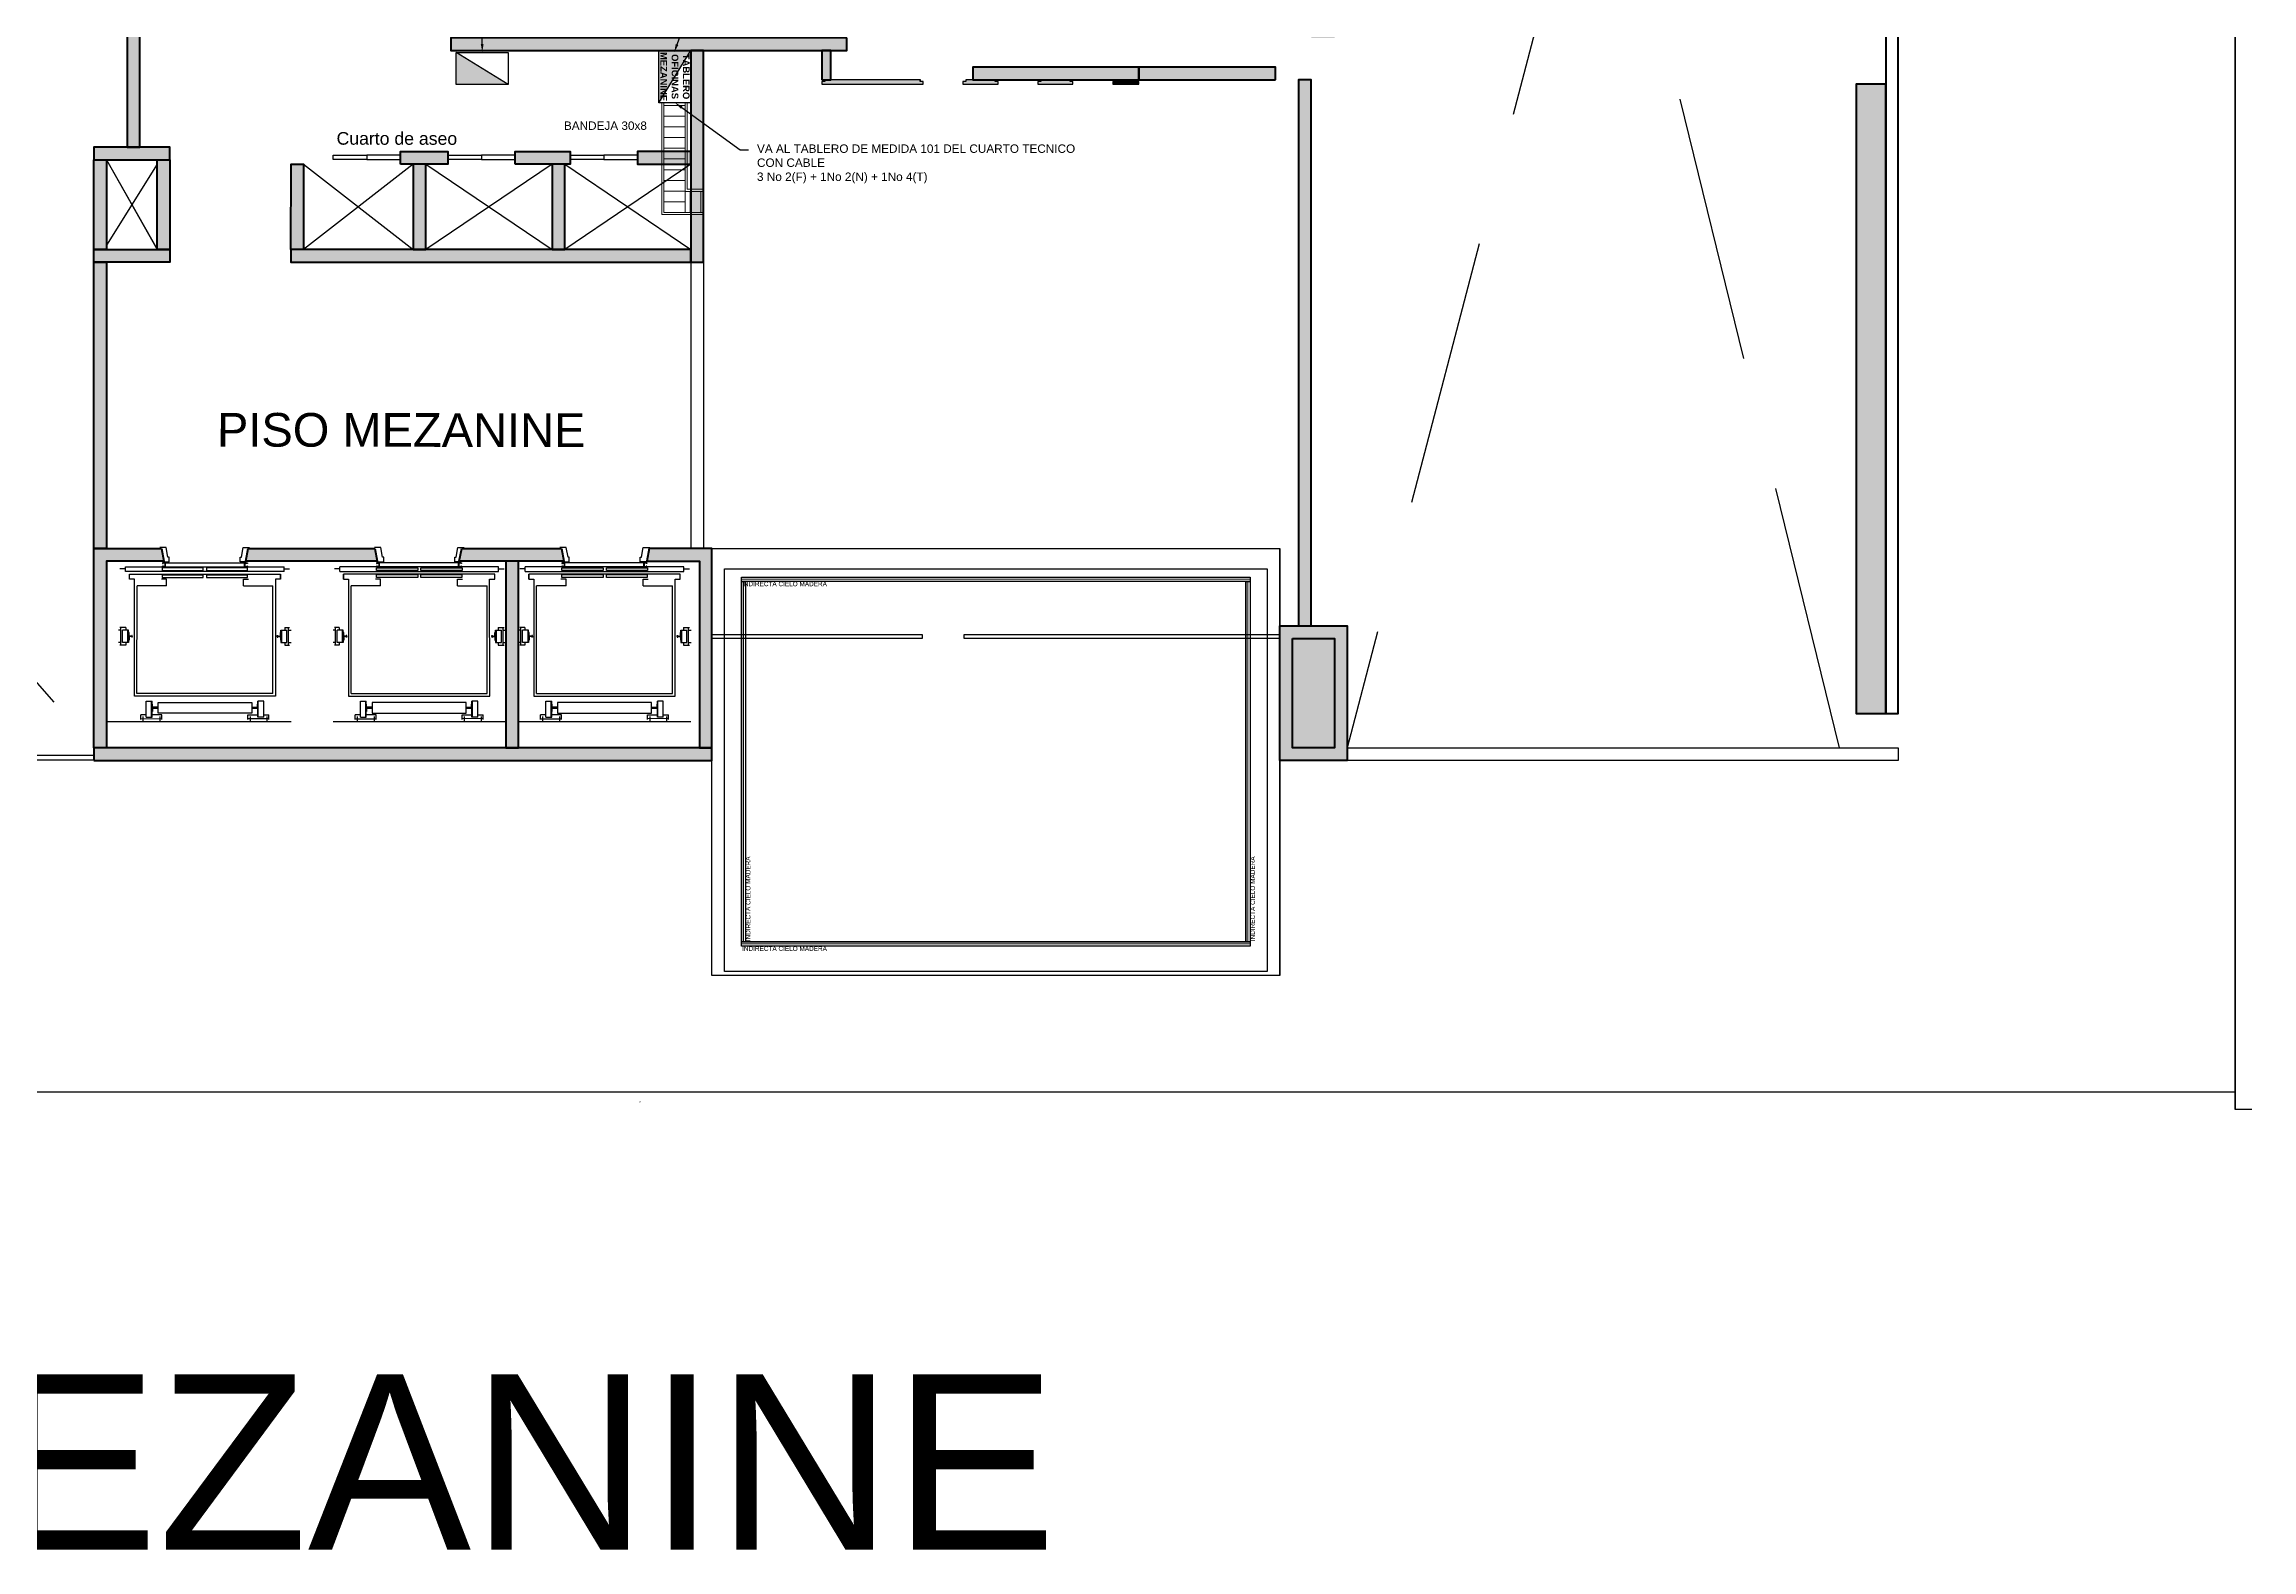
# Model space of a CAD drawing. Header units: millimetres. Extents: x -967 to 876, y -355 to 681.
# Drawn here: x 49.87 to 76.1, y -239.66 to -221.78 of the extents above; entities that cross this region are included whole.
import ezdxf
from ezdxf import colors
from ezdxf.entities.mleader import LeaderData, LeaderLine
from ezdxf.math import Vec2, Vec3

# ---------------------------------------------------------------- set-up
doc = ezdxf.new("R2010")
doc.units = ezdxf.units.MM
for name, pattern in [('CENTER2', [28.575, 19.05, -3.175, 3.175, -3.175]), ('DASHDOT2', [0.5, 0.25, -0.125, 0, -0.125]), ('DASHED2', [9.525, 6.35, -3.175]), ('HIDDEN', [9.525, 6.35, -3.175]), ('HIDDEN2', [4.7625, 3.175, -1.5875])]:
    doc.linetypes.add(name, pattern=pattern)
for name, color, linetype, lineweight in [('-CN-GYD-BANDEJA TIPO ESCALERA', 140, 'Continuous', 18), ('Muro', 9, 'Continuous', 40), ('Piso', 251, 'Continuous', 30), ('TEXTOS', 8, 'Continuous', 20), ('Textos 1', 7, 'Continuous', 25), ('Vidrio', 8, 'Continuous', 30)]:
    doc.layers.add(name, color=color, linetype=linetype, lineweight=lineweight)
for name, color, linetype in [('0-amob', 8, 'Continuous'), ('1amobla', 253, 'Continuous'), ('A-columnas', 6, 'Continuous'), ('A-HATCH CONCRETO', 8, 'Continuous'), ('AMOBLAMIENTO', 8, 'Continuous'), ('AREA PARQUEO', 8, 'Continuous'), ('ASCENSOR', 8, 'Continuous'), ('E-BORDE LOSA', 8, 'Continuous'), ('F-2', 8, 'Continuous'), ('GG_ILUMINACIÓN 03', 82, 'Continuous'), ('JCA_HATCH 254', 252, 'Continuous'), ('JCA_PROYECCIONES', 1, 'HIDDEN2'), ('LINEA-1', 8, 'Continuous'), ('MARCO', 4, 'Continuous'), ('MUEBLE', 8, 'Continuous'), ('PROYECCION', 8, 'DASHED2'), ('RE60', 7, 'Continuous'), ('TB', 7, 'Continuous')]:
    doc.layers.add(name, color=color, linetype=linetype)
doc.styles.get("Standard").update_dxf_attribs({"font": 'arial.ttf'})

# ---------------------------------------------------------------- blocks, each defined once
blk = doc.blocks.new('*U103')
at = {"lineweight": 0}
blk.add_line((1749.865, -764.543), (1758.089, -764.543), dxfattribs=at)
blk.add_attdef('TIPO:', (1749.876, -764.658), '', height=0.0742)
blk = doc.blocks.new('*U102')
at = {"lineweight": 0}
blk.add_line((1749.865, -764.543), (1755.691, -764.543), dxfattribs=at)
blk.add_attdef('TIPO:', (1749.876, -764.658), '', height=0.0742)
blk = doc.blocks.new('MARCOE-102')
for p, q in [((0, 0), (0, -2.5)), ((0, 0), (1.75, 0)), ((1.75, 0), (1.75, -0.45)), ((0, -2.5), (1.75, -2.5)), ((0.175, -0.175), (1.575, -0.175)), ((0.175, -0.175), (0.175, -2.325)), ((0.175, -2.325), (1.575, -2.325)), ((1.375, -0.45), (1.375, -0.275)), ((1.375, -0.275), (1.575, -0.275)), ((1.75, -0.45), (1.375, -0.45)), ((1.375, -2.05), (1.375, -2.225)), ((1.75, -2.05), (1.375, -2.05)), ((1.375, -2.225), (1.575, -2.225)), ((1.575, -0.275), (1.575, -0.175)), ((1.575, -2.325), (1.575, -2.225)), ((1.75, -2.5), (1.75, -2.05))]:
    blk.add_line(p, q)
at = {"layer": 'MARCO'}
blk.add_lwpolyline([(0, 0), (0, -2.5), (1.75, -2.5), (1.75, -2.05), (1.375, -2.05), (1.375, -2.225), (1.575, -2.225), (1.575, -2.325), (0.175, -2.325), (0.175, -0.175), (1.575, -0.175), (1.575, -0.275), (1.375, -0.275), (1.375, -0.45), (1.75, -0.45), (1.75, 0), (0, 0)], dxfattribs=at)
blk = doc.blocks.new('ASCENSOR')
at = {"layer": '0-amob'}
for p, q in [((-1.747, -0.512), (-1.859, -0.533)), ((-1.69, -0.498), (-1.747, -0.498)), ((-1.747, -0.498), (-1.747, -0.512)), ((-1.69, -0.564), (-1.69, -0.498)), ((-1.859, -0.533), (-1.859, -0.609)), ((-1.68, -0.564), (-1.69, -0.564))]:
    blk.add_line(p, q, dxfattribs=at)
blk.add_lwpolyline([(-1.68, -0.564), (-1.68, 0.413), (-1.69, 0.413), (-1.69, 0.347), (-1.747, 0.347), (-1.747, 0.361), (-1.859, 0.382), (-1.859, 0.458)], dxfattribs=at)
at = {"layer": 'ASCENSOR'}
for p, q in [((-1.63, -1.015), (-1.63, 0.869)), ((-1.575, 0.869), (-1.63, 0.869)), ((-1.605, 0.869), (-1.605, 0.932)), ((-1.575, 0.869), (-1.575, -1.015)), ((-1.485, 0.826), (-1.545, 0.826)), ((-1.545, 0.826), (-1.485, 0.826)), ((-1.545, -0.971), (-1.545, 0.826)), ((-1.485, 0.826), (-1.485, 0.766)), ((-0.91, 0.876), (-0.91, 0.932)), ((-0.7, 0.921), (-0.91, 0.921)), ((-0.91, 0.876), (-0.88, 0.876)), ((-0.88, 0.922), (-0.88, 0.95)), ((-0.73, 0.902), (-0.88, 0.902)), ((-0.88, 0.83), (-0.88, 0.902)), ((-0.73, 0.836), (-0.88, 0.836)), ((-0.88, 0.836), (-0.73, 0.836)), ((-0.85, 0.83), (-0.88, 0.83)), ((-0.85, 0.83), (-0.88, 0.83)), ((-0.85, 0.83), (-0.805, 0.83)), ((-0.85, 0.83), (-0.805, 0.83)), ((-0.85, 0.83), (-0.805, 0.83)), ((-0.85, 0.83), (-0.805, 0.83)), ((-0.85, 0.823), (-0.85, 0.83)), ((-0.85, 0.823), (-0.85, 0.83)), ((-0.809, 0.823), (-0.85, 0.823)), ((-0.809, 0.823), (-0.85, 0.823)), ((-0.816, 0.785), (-0.816, 0.792)), ((-0.816, 0.792), (-0.802, 0.792)), ((-0.809, 0.785), (-0.809, 0.823)), ((-0.76, 0.83), (-0.805, 0.83)), ((-0.76, 0.83), (-0.805, 0.83)), ((-0.76, 0.83), (-0.805, 0.83)), ((-0.76, 0.83), (-0.805, 0.83)), ((-0.802, 0.823), (-0.76, 0.823)), ((-0.802, 0.823), (-0.76, 0.823)), ((-0.802, 0.785), (-0.802, 0.823)), ((-0.795, 0.792), (-0.802, 0.792)), ((-0.795, 0.785), (-0.795, 0.792)), ((-0.76, 0.823), (-0.76, 0.83)), ((-0.76, 0.823), (-0.76, 0.83)), ((-0.76, 0.83), (-0.73, 0.83)), ((-0.76, 0.83), (-0.73, 0.83)), ((-0.73, 0.922), (-0.73, 0.95)), ((-0.73, 0.836), (-0.73, 0.902)), ((-0.73, 0.876), (-0.7, 0.876)), ((-0.73, 0.83), (-0.73, 0.836)), ((-0.7, 0.876), (-0.7, 0.932)), ((-1.485, 0.766), (-0.096, 0.766)), ((-1.405, 0.385), (-1.405, 0.735)), ((-0.126, 0.735), (-1.405, 0.735)), ((-0.809, 0.785), (-0.816, 0.785)), ((-0.802, 0.785), (-0.809, 0.785)), ((-0.802, 0.785), (-0.795, 0.785)), ((-0.126, 0.735), (-0.126, -0.88)), ((-0.096, 0.766), (-0.096, -0.911)), ((-0.036, 0.625), (-0.036, 0.555)), ((0.155, 0.625), (-0.036, 0.625)), ((0.155, 0.561), (-0.036, 0.561)), ((0.155, 0.555), (-0.036, 0.555)), ((-0.001, 0.552), (-0.001, 0.555)), ((-0.001, 0.555), (0.041, 0.555)), ((0.038, 0.552), (-0.001, 0.552)), ((0.038, 0.491), (0.038, 0.552)), ((0.041, 0.555), (0.041, 0.491)), ((0.089, 0.555), (0.041, 0.555)), ((0.047, 0.555), (0.047, 0.491)), ((0.05, 0.491), (0.05, 0.552)), ((0.05, 0.552), (0.089, 0.552)), ((0.089, 0.552), (0.089, 0.555)), ((0.089, 0.552), (0.089, 0.555)), ((0.184, 0.688), (0.128, 0.688)), ((0.128, 0.625), (0.128, 0.688)), ((0.128, 0.438), (0.128, 0.555)), ((0.147, 0.664), (0.21, 0.664)), ((0.155, 0.625), (0.155, 0.555)), ((0.173, 0.689), (0.173, 0.438)), ((-1.68, 0.434), (-1.671, 0.434)), ((-1.68, 0.434), (-1.671, 0.434)), ((-1.68, 0.399), (-1.68, 0.434)), ((-1.68, 0.399), (-1.68, 0.434)), ((-1.63, 0.399), (-1.68, 0.399)), ((-1.63, 0.399), (-1.68, 0.399)), ((-1.676, 0.43), (-1.674, 0.43)), ((-1.674, 0.43), (-1.676, 0.43)), ((-1.676, 0.402), (-1.676, 0.43)), ((-1.676, 0.43), (-1.676, 0.402)), ((-1.633, 0.402), (-1.676, 0.402)), ((-1.676, 0.402), (-1.633, 0.402)), ((-1.674, 0.426), (-1.674, 0.43)), ((-1.674, 0.426), (-1.674, 0.43)), ((-1.671, 0.426), (-1.674, 0.426)), ((-1.671, 0.426), (-1.674, 0.426)), ((-1.671, 0.434), (-1.671, 0.426)), ((-1.671, 0.434), (-1.671, 0.426)), ((-1.639, 0.434), (-1.639, 0.426)), ((-1.63, 0.434), (-1.639, 0.434)), ((-1.639, 0.434), (-1.63, 0.434)), ((-1.639, 0.426), (-1.639, 0.434)), ((-1.639, 0.426), (-1.635, 0.426)), ((-1.635, 0.426), (-1.639, 0.426)), ((-1.635, 0.43), (-1.633, 0.43)), ((-1.635, 0.426), (-1.635, 0.43)), ((-1.635, 0.43), (-1.635, 0.426)), ((-1.633, 0.43), (-1.635, 0.43)), ((-1.633, 0.402), (-1.633, 0.43)), ((-1.633, 0.402), (-1.633, 0.43)), ((-1.63, 0.399), (-1.63, 0.434)), ((-1.63, 0.434), (-1.63, 0.399)), ((-1.587, 0.433), (-1.618, 0.433)), ((-1.618, 0.433), (-1.618, -0.056)), ((-1.587, -0.056), (-1.587, 0.433)), ((-1.503, 0.434), (-1.534, 0.434)), ((-1.534, -0.056), (-1.534, 0.434)), ((-1.503, -0.056), (-1.503, 0.434)), ((-1.485, 0.385), (-1.485, 0.445)), ((-1.405, 0.385), (-1.485, 0.385)), ((-0.021, 0.485), (0.109, 0.485)), ((-0.021, -0.63), (-0.021, 0.485)), ((0.109, 0.485), (0.109, -0.63)), ((0.184, 0.438), (0.128, 0.438)), ((0.149, 0.463), (0.209, 0.463)), ((-1.618, -0.056), (-1.587, -0.056)), ((-1.587, -0.095), (-1.618, -0.095)), ((-1.618, -0.095), (-1.618, -0.583)), ((-1.587, -0.583), (-1.587, -0.095)), ((-1.534, -0.056), (-1.503, -0.056)), ((-1.503, -0.095), (-1.534, -0.095)), ((-1.534, -0.58), (-1.534, -0.095)), ((-1.503, -0.58), (-1.503, -0.095)), ((-1.618, -0.583), (-1.587, -0.583)), ((-1.534, -0.58), (-1.503, -0.58)), ((-1.405, -0.53), (-1.485, -0.53)), ((-1.485, -0.53), (-1.485, -0.59)), ((-1.405, -0.53), (-1.405, -0.88)), ((0.155, -0.7), (-0.036, -0.7)), ((-0.036, -0.77), (-0.036, -0.7)), ((0.155, -0.706), (-0.036, -0.706)), ((0.155, -0.77), (-0.036, -0.77)), ((0.109, -0.63), (-0.021, -0.63)), ((-0.001, -0.697), (-0.001, -0.7)), ((0.038, -0.697), (-0.001, -0.697)), ((-0.001, -0.7), (0.041, -0.7)), ((0.038, -0.636), (0.038, -0.697)), ((0.041, -0.7), (0.041, -0.636)), ((0.047, -0.7), (0.047, -0.636)), ((0.089, -0.7), (0.047, -0.7)), ((0.05, -0.636), (0.05, -0.697)), ((0.05, -0.697), (0.089, -0.697)), ((0.089, -0.697), (0.089, -0.7)), ((0.184, -0.583), (0.128, -0.583)), ((0.128, -0.583), (0.128, -0.7)), ((0.128, -0.77), (0.128, -0.833)), ((0.149, -0.609), (0.209, -0.609)), ((0.155, -0.77), (0.155, -0.7)), ((0.173, -0.834), (0.173, -0.583)), ((-1.575, -1.015), (-1.63, -1.015)), ((-1.605, -1.015), (-1.605, -1.083)), ((-1.485, -0.971), (-1.545, -0.971)), ((-0.096, -0.911), (-1.485, -0.911)), ((-1.485, -0.911), (-1.485, -0.971)), ((-0.126, -0.88), (-1.405, -0.88)), ((-0.91, -1.011), (-0.88, -1.011)), ((-0.91, -1.011), (-0.91, -1.083)), ((-0.85, -0.981), (-0.88, -0.981)), ((-0.85, -0.981), (-0.88, -0.981)), ((-0.88, -0.981), (-0.88, -1.052)), ((-0.73, -0.987), (-0.88, -0.987)), ((-0.88, -0.987), (-0.73, -0.987)), ((-0.808, -0.974), (-0.85, -0.974)), ((-0.808, -0.974), (-0.85, -0.974)), ((-0.85, -0.974), (-0.85, -0.981)), ((-0.85, -0.974), (-0.85, -0.981)), ((-0.85, -0.981), (-0.805, -0.981)), ((-0.85, -0.981), (-0.805, -0.981)), ((-0.85, -0.981), (-0.805, -0.981)), ((-0.85, -0.981), (-0.805, -0.981)), ((-0.808, -0.936), (-0.815, -0.936)), ((-0.815, -0.936), (-0.815, -0.943)), ((-0.815, -0.943), (-0.801, -0.943)), ((-0.808, -0.936), (-0.808, -0.974)), ((-0.801, -0.936), (-0.808, -0.936)), ((-0.76, -0.981), (-0.805, -0.981)), ((-0.76, -0.981), (-0.805, -0.981)), ((-0.76, -0.981), (-0.805, -0.981)), ((-0.76, -0.981), (-0.805, -0.981)), ((-0.801, -0.936), (-0.801, -0.974)), ((-0.801, -0.936), (-0.794, -0.936)), ((-0.794, -0.943), (-0.801, -0.943)), ((-0.801, -0.974), (-0.76, -0.974)), ((-0.801, -0.974), (-0.76, -0.974)), ((-0.794, -0.936), (-0.794, -0.943)), ((-0.76, -0.974), (-0.76, -0.981)), ((-0.76, -0.974), (-0.76, -0.981)), ((-0.76, -0.981), (-0.73, -0.981)), ((-0.76, -0.981), (-0.73, -0.981)), ((-0.73, -0.981), (-0.73, -0.987)), ((-0.73, -0.987), (-0.73, -1.052)), ((-0.73, -1.011), (-0.7, -1.011)), ((-0.7, -1.011), (-0.7, -1.083)), ((0.184, -0.833), (0.128, -0.833)), ((0.147, -0.809), (0.21, -0.809)), ((-0.7, -1.072), (-0.91, -1.072)), ((-0.73, -1.052), (-0.88, -1.052)), ((-0.88, -1.073), (-0.88, -1.1)), ((-0.73, -1.073), (-0.73, -1.1))]:
    blk.add_line(p, q, dxfattribs=at)
for centre, radius, start, end in [((0.044, 0.491), 0.006, 180, 270), ((0.044, 0.491), 0.003, 180, 270), ((0.044, 0.491), 0.006, 270, 0), ((0.044, 0.491), 0.003, 270, 0), ((0.044, -0.636), 0.006, 90, 180), ((0.044, -0.636), 0.003, 90, 180), ((0.044, -0.636), 0.006, 0, 90), ((0.044, -0.636), 0.003, 0, 90)]:
    blk.add_arc(centre, radius, start, end, dxfattribs=at)
for points in [[(-0.795, 0.792), (-0.795, 0.785), (-0.816, 0.785), (-0.816, 0.792)], [(-0.816, 0.785), (-0.816, 0.792), (-0.795, 0.785), (-0.816, 0.785)], [(-0.795, 0.785), (-0.816, 0.785), (-0.795, 0.792), (-0.816, 0.792)], [(-0.794, -0.943), (-0.794, -0.936), (-0.815, -0.936), (-0.815, -0.943)], [(-0.815, -0.936), (-0.815, -0.943), (-0.794, -0.936), (-0.815, -0.936)], [(-0.794, -0.936), (-0.815, -0.936), (-0.794, -0.943), (-0.815, -0.943)]]:
    blk.add_solid(points, dxfattribs=at)
at = {"layer": 'ASCENSOR', "xscale": 0.01999999999998181, "yscale": 0.01999999999998181, "zscale": 0.01999999999998181, "rotation": 270}
blk.add_blockref('MARCOE-102', (-1.63, -0.541), dxfattribs=at)
blk = doc.blocks.new('A$Cc39617f2')
at = {"layer": 'A-HATCH CONCRETO', "linetype": 'Continuous', "ltscale": 0.3, "transparency": 33554687}
h = blk.add_hatch(color=256, dxfattribs=at)
h.dxf.hatch_style = 1
h.paths.add_polyline_path([(220.615, 10.589), (220.264, 10.589), (220.264, 3.113), (220.615, 3.114)])
h.paths.add_polyline_path([(220.615, 11.189), (220.264, 11.188), (220.264, 20.268), (220.615, 20.269)])
h.paths.add_polyline_path([(220.614, 27.119), (220.262, 27.119), (220.261, 20.864), (220.615, 20.864)])
h.paths.add_polyline_path([(214.067, 20.814), (213.79, 20.814), (213.79, 27.119), (214.067, 27.119)])
h.paths.add_polyline_path([(214.067, 20.314), (213.79, 20.314), (213.79, 11.139), (214.067, 11.139)])
h = blk.add_hatch(color=256, dxfattribs=at)
h.dxf.hatch_style = 1
h.paths.add_polyline_path([(199.871, 9.839), (199.871, 13.989), (199.721, 13.989), (199.721, 9.839)])
h = blk.add_hatch(color=256, dxfattribs=at)
h.dxf.hatch_style = 1
h.paths.add_polyline_path([(208.271, 11.139), (203.569, 11.139), (203.569, 10.989), (208.271, 10.989)])
h = blk.add_hatch(color=256, dxfattribs=at)
h.dxf.hatch_style = 1
h.paths.add_polyline_path([(206.57, 8.476), (206.57, 10.989), (206.42, 10.989), (206.42, 8.476)])
h = blk.add_hatch(color=256, dxfattribs=at)
h.dxf.hatch_style = 1
h.paths.add_polyline_path([(207.975, 10.639), (208.084, 10.639), (208.084, 10.989), (207.975, 10.989)])
h = blk.add_hatch(color=256, dxfattribs=at)
h.dxf.hatch_style = 1
h.paths.add_polyline_path([(211.741, 10.639), (211.741, 10.789), (209.771, 10.789), (209.771, 10.639)])
h = blk.add_hatch(color=256, dxfattribs=at)
h.dxf.hatch_style = 1
h.paths.add_polyline_path([(213.365, 10.639), (213.365, 10.789), (211.741, 10.789), (211.741, 10.639)])
h = blk.add_hatch(color=256, dxfattribs=at)
h.dxf.hatch_style = 1
h.paths.add_polyline_path([(213.79, 4.154), (213.79, 10.639), (213.64, 10.639), (213.64, 4.154)])
h = blk.add_hatch(color=256, dxfattribs=at)
h.dxf.hatch_style = 1
h.paths.add_polyline_path([(200.229, 9.689), (200.229, 9.839), (199.327, 9.839), (199.327, 9.689)])
h = blk.add_hatch(color=256, dxfattribs=at)
h.dxf.hatch_style = 1
h.paths.add_polyline_path([(202.969, 9.639), (202.969, 9.789), (203.532, 9.789), (203.532, 9.639)])
h = blk.add_hatch(color=256, dxfattribs=at)
h.dxf.hatch_style = 1
h.paths.add_polyline_path([(204.332, 9.638), (204.332, 9.788), (204.986, 9.789), (204.986, 9.639)])
h = blk.add_hatch(color=256, dxfattribs=at)
h.dxf.hatch_style = 1
h.paths.add_polyline_path([(206.42, 9.638), (206.42, 9.788), (205.786, 9.789), (205.786, 9.639)])
h = blk.add_hatch(color=256, dxfattribs=at)
h.dxf.hatch_style = 1
h.paths.add_polyline_path([(199.328, 8.625), (199.328, 9.689), (199.478, 9.689), (199.478, 8.625)])
h = blk.add_hatch(color=256, dxfattribs=at)
h.dxf.hatch_style = 1
h.paths.add_polyline_path([(200.229, 8.626), (200.079, 8.626), (200.079, 9.689), (200.229, 9.689)])
h = blk.add_hatch(color=256, dxfattribs=at)
h.dxf.hatch_style = 1
h.paths.add_polyline_path([(201.819, 8.626), (201.668, 8.626), (201.669, 9.639), (201.819, 9.639)])
h = blk.add_hatch(color=256, dxfattribs=at)
h.dxf.hatch_style = 1
h.paths.add_polyline_path([(203.272, 9.639), (203.122, 9.639), (203.122, 8.626), (203.272, 8.626)])
h = blk.add_hatch(color=256, dxfattribs=at)
h.dxf.hatch_style = 1
h.paths.add_polyline_path([(204.921, 9.639), (204.771, 9.639), (204.771, 8.626), (204.921, 8.626)])
h = blk.add_hatch(color=256, dxfattribs=at)
h.dxf.hatch_style = 1
h.paths.add_polyline_path([(199.328, 8.626), (200.229, 8.626), (200.229, 8.476), (199.328, 8.476)])
h = blk.add_hatch(color=256, dxfattribs=at)
h.dxf.hatch_style = 1
h.paths.add_polyline_path([(199.328, 5.074), (199.328, 8.476), (199.478, 8.476), (199.478, 5.074)])
h = blk.add_hatch(color=256, dxfattribs=at)
h.dxf.hatch_style = 1
h.paths.add_polyline_path([(206.42, 8.626), (201.668, 8.626), (201.668, 8.476), (206.42, 8.476)])
h = blk.add_hatch(color=256, dxfattribs=at)
h.dxf.hatch_style = 1
h.paths.add_polyline_path([(200.129, 5.074), (200.156, 4.924), (199.477, 4.924), (199.477, 2.704), (199.327, 2.704), (199.327, 5.074)])
h = blk.add_hatch(color=256, dxfattribs=at)
h.dxf.hatch_style = 1
h.paths.add_polyline_path([(202.666, 5.074), (202.694, 4.924), (201.131, 4.924), (201.16, 5.074)])
h = blk.add_hatch(color=256, dxfattribs=at)
h.dxf.hatch_style = 1
h.paths.add_polyline_path([(204.883, 5.074), (204.912, 4.924), (203.668, 4.924), (203.697, 5.074)])
h = blk.add_hatch(color=256, dxfattribs=at)
h.dxf.hatch_style = 1
h.paths.add_polyline_path([(205.923, 5.074), (205.896, 4.924), (206.52, 4.924), (206.52, 2.704), (206.67, 2.704), (206.67, 5.074)])
h = blk.add_hatch(color=256, dxfattribs=at)
h.dxf.hatch_style = 1
h.paths.add_polyline_path([(204.221, 2.704), (204.371, 2.704), (204.371, 2.729), (204.371, 4.924), (204.221, 4.924), (204.221, 2.729), (204.221, 2.729)])
at = {"layer": 'A-HATCH CONCRETO', "linetype": 'Continuous', "ltscale": 0.3, "true_color": 0x636466, "transparency": 33554687}
h = blk.add_hatch(color=251, dxfattribs=at)
h.dxf.hatch_style = 1
h.paths.add_polyline_path([(213.415, 4.154), (214.215, 4.154), (214.215, 2.554), (213.415, 2.554)])
at = {"layer": 'A-HATCH CONCRETO', "linetype": 'Continuous', "ltscale": 0.3, "transparency": 33554687}
h = blk.add_hatch(color=256, dxfattribs=at)
h.dxf.hatch_style = 1
h.paths.add_polyline_path([(199.327, 2.554), (206.67, 2.554), (206.67, 2.704), (199.327, 2.704)])
at = {"layer": 'JCA_HATCH 254'}
h = blk.add_hatch(color=32, dxfattribs=at)
h.dxf.hatch_style = 1
h.paths.add_polyline_path([(208.009, 10.639), (208.009, 10.619), (207.975, 10.619), (207.975, 10.589), (209.18, 10.589), (209.18, 10.619), (209.146, 10.619), (209.146, 10.639)])
h = blk.add_hatch(color=32, dxfattribs=at)
h.dxf.hatch_style = 1
h.paths.add_polyline_path([(209.687, 10.639), (209.687, 10.619), (209.652, 10.619), (209.652, 10.589), (210.07, 10.589), (210.07, 10.619), (210.036, 10.619), (210.036, 10.639)])
h = blk.add_hatch(color=32, dxfattribs=at)
h.dxf.hatch_style = 1
h.paths.add_polyline_path([(210.576, 10.639), (210.576, 10.619), (210.542, 10.619), (210.542, 10.589), (210.959, 10.589), (210.959, 10.619), (210.925, 10.619), (210.925, 10.639)])
h = blk.add_hatch(color=32, dxfattribs=at)
h.dxf.hatch_style = 1
h.paths.add_polyline_path([(211.466, 10.639), (211.466, 10.619), (211.432, 10.619), (211.432, 10.589), (211.741, 10.589), (211.741, 10.619), (211.707, 10.619), (211.707, 10.639)])
for points in [[(207.02, 4.732), (213.065, 4.732), (213.065, 4.682), (207.02, 4.682)], [(207.02, 0.4), (207.02, 4.682), (207.07, 4.682), (207.07, 0.4)], [(213.015, 0.4), (213.015, 4.682), (213.065, 4.682), (213.065, 0.4)], [(207.02, 0.4), (213.065, 0.4), (213.065, 0.35), (207.02, 0.35)]]:
    blk.add_lwpolyline(points, close=True)
at = {"layer": '1amobla', "color": 7, "linetype": 'Continuous', "ltscale": 0.3, "true_color": 0xffffff}
blk.add_lwpolyline([(171.723, 60.865), (224.765, 60.865), (224.765, -1.386), (171.723, -1.386)], close=True, dxfattribs=at)
blk.add_lwpolyline([(171.723, 60.865), (224.765, 60.865), (224.765, -1.386), (171.723, -1.386)], close=True, dxfattribs=at)
at = {"layer": 'A-columnas'}
blk.add_lwpolyline([(224.765, -1.386), (224.765, -1.586), (224.965, -1.586)], dxfattribs=at)
at = {"layer": 'AMOBLAMIENTO', "color": 1, "linetype": 'Continuous', "ltscale": 0.3}
blk.add_line((201.669, 9.157, 2415.091), (201.669, 9.157, 2415.091), dxfattribs=at)
at = {"layer": 'ASCENSOR'}
for p, q in [((206.42, 8.476), (206.42, 5.074)), ((206.57, 8.476), (206.57, 5.074))]:
    blk.add_line(p, q, dxfattribs=at)
at = {"layer": 'E-BORDE LOSA'}
for p, q in [((201.669, 3.014), (199.478, 3.014)), ((201.669, 3.014), (199.619, 3.014)), ((204.221, 3.014), (202.169, 3.014)), ((206.42, 3.014), (204.371, 3.014))]:
    blk.add_line(p, q, dxfattribs=at)
at = {"layer": 'F-2', "color": 18, "true_color": 0x000000, "elevation": -2415.091}
for points in [[(208.009, 10.639), (208.009, 10.619), (207.975, 10.619), (207.975, 10.589), (209.18, 10.589), (209.18, 10.619), (209.146, 10.619), (209.146, 10.639), (208.009, 10.639)], [(209.687, 10.639), (209.687, 10.619), (209.652, 10.619), (209.652, 10.589), (210.07, 10.589), (210.07, 10.619), (210.036, 10.619), (210.036, 10.639), (209.687, 10.639)], [(210.576, 10.639), (210.576, 10.619), (210.542, 10.619), (210.542, 10.589), (210.959, 10.589), (210.959, 10.619), (210.925, 10.619), (210.925, 10.639), (210.576, 10.639)], [(211.466, 10.639), (211.466, 10.619), (211.432, 10.619), (211.432, 10.589), (211.741, 10.589), (211.741, 10.619), (211.707, 10.619), (211.707, 10.639), (211.466, 10.639)]]:
    blk.add_lwpolyline(points, dxfattribs=at)
at = {"layer": 'JCA_PROYECCIONES'}
for p, q in [((177.919, 27.119), (199.327, 2.704)), ((220.065, 2.704), (214.067, 27.135)), ((220.614, 27.119), (214.215, 2.704))]:
    blk.add_line(p, q, dxfattribs=at)
at = {"layer": 'LINEA-1'}
for points in [[(206.67, 5.074), (213.415, 5.074), (213.415, 0), (206.67, 0)], [(206.82, 4.832), (213.265, 4.832), (213.265, 0.05), (206.82, 0.05)]]:
    blk.add_lwpolyline(points, close=True, dxfattribs=at)
at = {"layer": 'MUEBLE', "linetype": 'HIDDEN', "elevation": -2415.091}
for points in [[(202.569, 9.745), (202.569, 9.695), (202.169, 9.695), (202.169, 9.745)], [(202.569, 9.745), (202.569, 9.695), (202.969, 9.695), (202.969, 9.745)], [(203.932, 9.745), (203.932, 9.695), (203.532, 9.695), (203.532, 9.745)], [(203.932, 9.745), (203.932, 9.695), (204.332, 9.695), (204.332, 9.745)], [(205.386, 9.745), (205.386, 9.695), (204.986, 9.695), (204.986, 9.745)], [(205.386, 9.745), (205.386, 9.695), (205.786, 9.695), (205.786, 9.745)]]:
    blk.add_lwpolyline(points, close=True, dxfattribs=at)
at = {"layer": 'Muro'}
for points in [[(220.764, 46.364), (220.614, 46.364), (220.614, 3.114), (220.764, 3.114)], [(199.871, 9.839), (199.871, 13.989), (199.721, 13.989), (199.721, 9.839)], [(208.271, 11.139), (203.569, 11.139), (203.569, 10.989), (208.271, 10.989)], [(206.57, 8.476), (206.57, 10.989), (206.42, 10.989), (206.42, 8.476)], [(213.79, 4.154), (213.79, 10.639), (213.64, 10.639), (213.64, 4.154)], [(220.615, 10.589), (220.264, 10.589), (220.264, 3.113), (220.615, 3.114)], [(200.229, 9.689), (200.229, 9.839), (199.327, 9.839), (199.327, 9.689)], [(202.969, 9.639), (202.969, 9.789), (203.532, 9.789), (203.532, 9.639)], [(199.328, 8.626), (200.229, 8.626), (200.229, 8.476), (199.328, 8.476)], [(199.328, 5.074), (199.328, 8.476), (199.478, 8.476), (199.478, 5.074)], [(200.129, 5.074), (200.156, 4.924), (199.477, 4.924), (199.477, 2.704), (199.327, 2.704), (199.327, 5.074)], [(202.666, 5.074), (202.694, 4.924), (201.131, 4.924), (201.16, 5.074)], [(204.883, 5.074), (204.912, 4.924), (203.668, 4.924), (203.697, 5.074)], [(205.923, 5.074), (205.896, 4.924), (206.52, 4.924), (206.52, 2.704), (206.67, 2.704), (206.67, 5.074)], [(204.221, 2.704), (204.371, 2.704), (204.371, 2.729), (204.371, 4.924), (204.221, 4.924), (204.221, 4.924), (204.221, 4.924), (204.221, 4.924), (204.221, 2.729), (204.221, 2.729)], [(213.415, 4.154), (214.215, 4.154), (214.215, 2.554), (213.415, 2.554)], [(213.565, 4.004), (214.065, 4.004), (214.065, 2.704), (213.565, 2.704)], [(199.327, 2.554), (206.67, 2.554), (206.67, 2.704), (199.327, 2.704)]]:
    blk.add_lwpolyline(points, close=True, dxfattribs=at)
for points, elevation in [([(207.975, 10.639), (208.084, 10.639), (208.084, 10.989), (207.975, 10.989)], -2415.091), ([(204.332, 9.638), (204.332, 9.788), (204.986, 9.789), (204.986, 9.639)], -2415.091), ([(206.42, 9.638), (206.42, 9.788), (205.786, 9.789), (205.786, 9.639)], -2415.091), ([(199.328, 8.625), (199.328, 9.689), (199.478, 9.689), (199.478, 8.625)], 2415.091), ([(200.229, 8.626), (200.079, 8.626), (200.079, 9.689), (200.229, 9.689)], 2415.091), ([(201.819, 8.626), (201.668, 8.626), (201.669, 9.639), (201.819, 9.639)], 2415.091), ([(203.272, 9.639), (203.122, 9.639), (203.122, 8.626), (203.272, 8.626)], 2415.091), ([(204.921, 9.639), (204.771, 9.639), (204.771, 8.626), (204.921, 8.626)], 1207.545), ([(206.42, 8.626), (201.668, 8.626), (201.668, 8.476), (206.42, 8.476)], 2415.091)]:
    blk.add_lwpolyline(points, close=True, dxfattribs=dict(at, elevation=elevation))
for points in [[(211.741, 10.639), (211.741, 10.789), (209.771, 10.789), (209.771, 10.639), (211.741, 10.639)], [(213.365, 10.639), (213.365, 10.789), (211.741, 10.789), (211.741, 10.639), (213.365, 10.639)]]:
    blk.add_lwpolyline(points, dxfattribs=at)
at = {"layer": 'PROYECCION'}
for p, q in [((199.478, 9.689, 2415.091), (200.079, 8.626, 2415.091)), ((200.078, 9.639, 4830.182), (199.478, 8.677, 4830.182))]:
    blk.add_line(p, q, dxfattribs=at)
at = {"layer": 'Vidrio'}
for points in [[(206.67, 4.003), (206.67, 4.053), (209.166, 4.053), (209.166, 4.003)], [(213.415, 4.053), (213.415, 4.003), (209.666, 4.003), (209.666, 4.053)], [(220.764, 2.554), (214.215, 2.554), (214.215, 2.704), (220.764, 2.704)], [(199.327, 2.564), (199.327, 2.614), (178.469, 2.614), (178.469, 2.564)]]:
    blk.add_lwpolyline(points, close=True, dxfattribs=at)
at = {"layer": 'ASCENSOR', "rotation": 269.9943251266501}
blk.add_blockref('ASCENSOR', (200.719, 3.225), dxfattribs=at)
at = {"layer": 'ASCENSOR', "xscale": -1, "rotation": 90.00567487334787}
for p in [(203.118, 3.225), (205.321, 3.225)]:
    blk.add_blockref('ASCENSOR', p, dxfattribs=at)
at = {"layer": 'GG_ILUMINACIÓN 03', "linetype": 'DASHDOT2', "ltscale": 0.3, "xscale": 0.7350019809845952, "yscale": 0.7350019809845952, "zscale": 0.7350019809845952}
for p in [(-1079.134, 566.65), (-1079.134, 562.318)]:
    blk.add_blockref('*U103', p, dxfattribs=at).add_auto_attribs({'TIPO:': 'INDIRECTA CIELO MADERA'})
at = {"layer": 'GG_ILUMINACIÓN 03', "linetype": 'DASHDOT2', "ltscale": 0.3, "xscale": 0.7350019809845952, "yscale": 0.7350019809845952, "zscale": 0.7350019809845952, "rotation": 90}
for p in [(-354.898, -1285.754), (-348.904, -1285.754)]:
    blk.add_blockref('*U102', p, dxfattribs=at).add_auto_attribs({'TIPO:': 'INDIRECTA CIELO MADERA'})
at = {"layer": 'TEXTOS'}
blk.add_text('Cuarto de aseo', height=0.15, rotation=359.9331, dxfattribs=at).set_placement((202.21, 9.87))

msp = doc.modelspace()

# ---------------------------------------------------------------- hatches: boundary and pattern name
at = {"layer": '-CN-GYD-BANDEJA TIPO ESCALERA'}
h = msp.add_hatch(dxfattribs=at)
h.set_pattern_fill('ANSI31', color=1, scale=0.04, angle=-45)
h.set_pattern_definition([(360, (282.67484, -177.80408), (2e-17, 0.127), [])])
h.paths.add_polyline_path([(57.236, -223.777), (57.486, -223.778), (57.486, -222.474), (57.236, -222.474)])
h = msp.add_hatch(dxfattribs=at)
h.set_pattern_fill('ANSI31', color=1, scale=0.04, angle=45)
h.set_pattern_definition([(90, (12.84101, 1.66112), (-0.127, 3e-17), [])])
h.paths.add_polyline_path([(57.706, -223.777), (57.706, -223.528), (57.487, -223.528), (57.487, -223.777)])
at = {"layer": 'TB'}
h = msp.add_hatch(color=256, dxfattribs=at)
h.dxf.hatch_style = 1
h.paths.add_polyline_path([(57.174, -222.474), (57.555, -221.856), (57.174, -221.856)])

# ---------------------------------------------------------------- linework, layer by layer
at = {"layer": '-CN-GYD-BANDEJA TIPO ESCALERA', "color": 1, "lineweight": 13}
for p, q in [((57.486, -223.528, 2415.091), (57.486, -222.474, 2415.091)), ((57.706, -223.528, 2415.091), (57.486, -223.528, 2415.091))]:
    msp.add_line(p, q, dxfattribs=at)
at = {"layer": '-CN-GYD-BANDEJA TIPO ESCALERA', "color": 1, "elevation": 2415.091}
for points in [[(57.211, -222.474), (57.211, -222.854), (57.211, -223.802)], [(57.511, -223.503), (57.511, -222.474)], [(57.706, -223.503), (57.511, -223.503)], [(57.211, -223.802), (57.706, -223.802)]]:
    msp.add_lwpolyline(points, dxfattribs=at)
at = {"layer": '-CN-GYD-BANDEJA TIPO ESCALERA', "color": 1, "lineweight": 13, "elevation": 2415.091}
for points in [[(57.236, -222.474), (57.236, -223.777)], [(57.486, -223.528), (57.486, -223.777)], [(57.706, -223.503), (57.706, -223.802)], [(57.236, -223.777), (57.706, -223.777)]]:
    msp.add_lwpolyline(points, dxfattribs=at)
at = {"layer": '-CN-GYD-BANDEJA TIPO ESCALERA', "elevation": 2415.091}
msp.add_lwpolyline([(56.947, -234.345), (56.952, -234.34)], dxfattribs=at)
msp.add_line((64.2, -232.443), (58.156, -232.443))
for points in [[(64.2, -228.161), (58.156, -228.161), (58.156, -228.111), (64.2, -228.111), (64.2, -228.161)], [(58.156, -232.443), (58.156, -228.161)], [(58.206, -228.161), (58.206, -232.443)], [(64.15, -232.443), (64.15, -228.161)], [(64.2, -228.161), (64.2, -232.443)], [(64.2, -232.443), (64.2, -232.493), (58.156, -232.493), (58.156, -232.443)]]:
    msp.add_lwpolyline(points)
at = {"layer": '1amobla', "color": 7, "linetype": 'CENTER2', "ltscale": 0.3, "true_color": 0xffffff}
msp.add_line((57.706, -224.367), (57.706, -227.769), dxfattribs=at)
at = {"layer": '1amobla', "color": 7, "linetype": 'Continuous', "ltscale": 0.3, "true_color": 0xffffff}
msp.add_lwpolyline([(75.9, -234.229), (22.859, -234.229), (22.859, -171.778)], dxfattribs=at)
at = {"layer": 'A-columnas'}
msp.add_lwpolyline([(75.9, -171.978), (75.9, -234.429), (76.1, -234.429)], dxfattribs=at)
at = {"layer": 'AMOBLAMIENTO', "color": 1, "linetype": 'Continuous', "ltscale": 0.3}
msp.add_line((52.804, -223.686, 2415.091), (52.804, -223.686, 2415.091), dxfattribs=at)
at = {"layer": 'AREA PARQUEO', "color": 2}
msp.add_lwpolyline([(71.75, -222.254), (71.4, -222.254), (71.4, -229.729), (71.75, -229.729)], close=True, dxfattribs=at)
at = {"layer": 'F-2', "color": 18, "true_color": 0x000000, "elevation": -2415.091}
for points in [[(59.145, -222.204), (59.145, -222.224), (59.111, -222.224), (59.111, -222.254), (60.316, -222.254), (60.316, -222.224), (60.281, -222.224), (60.281, -222.204), (59.145, -222.204)], [(60.822, -222.204), (60.822, -222.224), (60.788, -222.224), (60.788, -222.254), (61.205, -222.254), (61.205, -222.224), (61.171, -222.224), (61.171, -222.204), (60.822, -222.204)], [(61.712, -222.204), (61.712, -222.224), (61.678, -222.224), (61.678, -222.254), (62.095, -222.254), (62.095, -222.224), (62.061, -222.224), (62.061, -222.204), (61.712, -222.204)], [(62.602, -222.204), (62.602, -222.224), (62.567, -222.224), (62.567, -222.254), (62.877, -222.254), (62.877, -222.224), (62.842, -222.224), (62.842, -222.204), (62.602, -222.204)]]:
    msp.add_lwpolyline(points, dxfattribs=at)
at = {"layer": 'JCA_PROYECCIONES'}
msp.add_line((71.2, -230.139), (65.203, -205.708), dxfattribs=at)
at = {"layer": 'LINEA-1'}
for points in [[(57.806, -227.769), (64.55, -227.769), (64.55, -232.843), (57.806, -232.843)], [(57.956, -228.011), (64.4, -228.011), (64.4, -232.793), (57.956, -232.793)]]:
    msp.add_lwpolyline(points, close=True, dxfattribs=at)
at = {"layer": 'MUEBLE', "color": 1, "linetype": 'HIDDEN', "elevation": -2415.091}
for points in [[(53.704, -223.097), (53.704, -223.148), (53.304, -223.148), (53.304, -223.097)], [(53.704, -223.097), (53.704, -223.148), (54.104, -223.148), (54.104, -223.097)], [(55.068, -223.097), (55.068, -223.148), (54.668, -223.148), (54.668, -223.097)], [(55.068, -223.097), (55.068, -223.148), (55.468, -223.148), (55.468, -223.097)], [(56.522, -223.097), (56.522, -223.148), (56.122, -223.148), (56.122, -223.097)], [(56.522, -223.097), (56.522, -223.148), (56.922, -223.148), (56.922, -223.097)]]:
    msp.add_lwpolyline(points, close=True, dxfattribs=at)
at = {"layer": 'Piso', "color": 18, "linetype": 'Continuous', "ltscale": 0.3, "true_color": 0x000000}
msp.add_line((57.556, -224.367), (57.556, -227.769), dxfattribs=at)
at = {"layer": 'PROYECCION'}
for p, q in [((50.613, -223.153, 2415.091), (51.214, -224.216, 2415.091)), ((51.214, -223.204, 4830.182), (50.613, -224.166, 4830.182)), ((52.954, -223.204), (54.258, -224.217)), ((54.257, -223.205, 2415.091), (52.954, -224.217, 2415.091)), ((55.907, -223.205), (54.407, -224.217)), ((54.407, -223.205), (55.907, -224.217)), ((57.556, -223.205), (56.057, -224.217)), ((56.057, -223.205), (57.556, -224.217))]:
    msp.add_line(p, q, dxfattribs=at)
at = {"layer": 'TB', "elevation": 2415.091}
msp.add_lwpolyline([(57.555, -221.856), (57.555, -222.474), (57.174, -222.474), (57.174, -221.856)], close=True, dxfattribs=at)
msp.add_lwpolyline([(57.174, -222.474), (57.555, -221.856)], dxfattribs=at)

# ---------------------------------------------------------------- block references
at = {"layer": 'GG_ILUMINACIÓN 03', "linetype": 'DASHDOT2', "ltscale": 0.3, "xscale": 0.7350019809845952, "yscale": 0.7350019809845952, "zscale": 0.7350019809845952}
for p in [(-1227.998, 333.808), (-1227.998, 329.476)]:
    msp.add_blockref('*U103', p, dxfattribs=at).add_auto_attribs({'TIPO:': 'INDIRECTA CIELO MADERA'})
at = {"layer": 'GG_ILUMINACIÓN 03', "linetype": 'DASHDOT2', "ltscale": 0.3, "xscale": 0.7350019809845952, "yscale": 0.7350019809845952, "zscale": 0.7350019809845952, "rotation": 90}
for p in [(-503.763, -1518.597), (-497.768, -1518.597)]:
    msp.add_blockref('*U102', p, dxfattribs=at).add_auto_attribs({'TIPO:': 'INDIRECTA CIELO MADERA'})

# ---------------------------------------------------------------- texts
at = {"layer": 'RE60', "insert": (39.515, -234.107), "char_height": 2, "attachment_point": 1}
msp.add_mtext_dynamic_manual_height_columns('\\pxqc;{\\H1.0417x;\\C6;\\P\\C256;MEZANINE}', width=29.72935, gutter_width=2.5, heights=[0], dxfattribs=at)
at = {"layer": 'TEXTOS'}
msp.add_text('PISO MEZANINE', height=0.4, rotation=359.9331, dxfattribs=at).set_placement((51.925, -226.559))
at = {"layer": 'Textos 1', "color": 30, "true_color": 0xf8991e, "insert": (57.54, -221.864), "char_height": 0.08, "attachment_point": 1, "rotation": 270}
msp.add_mtext_dynamic_manual_height_columns('\\pxqc;{\\fArial|b1|i0|c0|p34;TABLERO OFICINAS MEZANINE}', width=0.59982, gutter_width=0.325, heights=[0], dxfattribs=at)

# ---------------------------------------------------------------- next in the draw order: texts
at = {"layer": 'Textos 1', "insert": (56.047, -222.697, 0), "char_height": 0.1, "width": 6.217248937900877e-15, "attachment_point": 1, "bg_fill": 3, "box_fill_scale": 1.5, "bg_fill_color": 256, "bg_fill_transparency": 0}
msp.add_mtext('BANDEJA 30x8', dxfattribs=at)

# ---------------------------------------------------------------- next in the draw order: leaders
at = {"color": 7, "lineweight": 0}
ml = msp.add_multileader_mtext('Standard', dxfattribs=at)
ml.set_content('\\A1;ALIMENTADOR RESPALDO\\P3 No 2(F) + 1No 4(N) + 1No 6(T)', color=7)
ml.set_leader_properties()
ml.build(insert=Vec2(0, 0))
ml.multileader.update_dxf_attribs({"dogleg_length": 0.1, "arrow_head_size": 0.1})
ctx = ml.context
ctx.base_point, ctx.char_height, ctx.arrow_head_size, ctx.landing_gap_size, ctx.plane_origin = Vec3(55.169, -221.036), 0.1, 0.1, 0.1, Vec3(59.8, -216.059)
notes = []
notes.append((ctx, [(0, (1, 1, 0), (55.069, -221.036), (1, 0), 0.1, [(0, [(55.077, -221.877)], 0, [])])]))
ctx.mtext.insert, ctx.mtext.width, ctx.mtext.flow_direction = Vec3(55.269, -220.972), 2.14923, 5
ctx.mtext.has_bg_fill, ctx.mtext.bg_color, ctx.mtext.bg_scale_factor, ctx.mtext.bg_transparency, ctx.mtext.use_window_bg_color = 1, -1027028792, 1.5, 0, 1
ml = msp.add_multileader_mtext('Standard', dxfattribs=at)
ml.set_content('\\A1;VA AL TABLERO DE MEDIDA 101 DEL CUARTO TECNICO\\PCON CABLE\\P3 No 2(F) + 1No 2(N) + 1No 4(T)', color=7)
ml.set_leader_properties()
ml.build(insert=Vec2(0, 0))
ml.multileader.update_dxf_attribs({"dogleg_length": 0.1, "arrow_head_size": 0.1})
ctx = ml.context
ctx.base_point, ctx.char_height, ctx.arrow_head_size, ctx.landing_gap_size, ctx.plane_origin = Vec3(58.241, -223.035), 0.1, 0.1, 0.1, Vec3(61.087, -217.975)
notes.append((ctx, [(0, (1, 1, 0), (58.141, -223.035), (1, 0), 0.1, [(0, [(57.365, -222.474)], 0, [])])]))
ctx.mtext.insert, ctx.mtext.width, ctx.mtext.flow_direction = Vec3(58.341, -222.97), 3.77528, 5
ctx.mtext.has_bg_fill, ctx.mtext.bg_color, ctx.mtext.bg_scale_factor, ctx.mtext.bg_transparency, ctx.mtext.use_window_bg_color = 1, -1027028792, 1.5, 0, 1
for ctx, leaders in notes:
    for number, flags, end, landing, length, lines in leaders:
        leader = LeaderData()
        leader.index, (leader.has_last_leader_line, leader.has_dogleg_vector, leader.attachment_direction) = number, flags
        leader.last_leader_point, leader.dogleg_vector, leader.dogleg_length = Vec3(end), Vec3(landing), length
        for number, points, colour, breaks in lines:
            line = LeaderLine()
            line.index, line.vertices, line.color, line.breaks = number, Vec3.list(points), colors.encode_raw_color(colour), breaks
            leader.lines.append(line)
        ctx.leaders.append(leader)

# ---------------------------------------------------------------- next in the draw order: hatches: boundary and pattern name
at = {"layer": 'TB'}
h = msp.add_hatch(color=256, dxfattribs=at)
h.dxf.hatch_style = 1
h.paths.add_polyline_path([(55.386, -222.257), (54.768, -221.877), (54.768, -222.257)])

# ---------------------------------------------------------------- next in the draw order: linework, layer by layer
at = {"layer": 'TB', "elevation": 2415.091}
msp.add_lwpolyline([(54.768, -221.877), (55.386, -221.877), (55.386, -222.257), (54.768, -222.257)], close=True, dxfattribs=at)
msp.add_lwpolyline([(55.386, -222.257), (54.768, -221.877)], dxfattribs=at)

# ---------------------------------------------------------------- next in the draw order: leaders
at = {"color": 7, "lineweight": 0}
ml = msp.add_multileader_mtext('Standard', dxfattribs=at)
ml.set_content('\\A1;ALIMENTADOR NO RESPALDO\\P6 No 0/0(F) + 2No 0/0(N) + 1No 4(T)', color=7)
ml.set_leader_properties()
ml.build(insert=Vec2(0, 0))
ml.multileader.update_dxf_attribs({"dogleg_length": 0.1, "arrow_head_size": 0.1})
ctx = ml.context
ctx.base_point, ctx.char_height, ctx.arrow_head_size, ctx.landing_gap_size, ctx.plane_origin = Vec3(57.753, -221.054), 0.1, 0.1, 0.1, Vec3(62.08, -216.059)
notes = []
notes.append((ctx, [(0, (1, 1, 0), (57.653, -221.054), (1, 0), 0.1, [(0, [(57.357, -221.877)], 0, [])])]))
ctx.mtext.insert, ctx.mtext.width, ctx.mtext.flow_direction = Vec3(57.853, -220.989), 2.43613, 5
ctx.mtext.has_bg_fill, ctx.mtext.bg_color, ctx.mtext.bg_scale_factor, ctx.mtext.bg_transparency, ctx.mtext.use_window_bg_color = 1, -1027028792, 1.5, 0, 1
for ctx, leaders in notes:
    for number, flags, end, landing, length, lines in leaders:
        leader = LeaderData()
        leader.index, (leader.has_last_leader_line, leader.has_dogleg_vector, leader.attachment_direction) = number, flags
        leader.last_leader_point, leader.dogleg_vector, leader.dogleg_length = Vec3(end), Vec3(landing), length
        for number, points, colour, breaks in lines:
            line = LeaderLine()
            line.index, line.vertices, line.color, line.breaks = number, Vec3.list(points), colors.encode_raw_color(colour), breaks
            leader.lines.append(line)
        ctx.leaders.append(leader)

# ---------------------------------------------------------------- next in the draw order: block references
msp.add_blockref('A$Cc39617f2', (-148.864, -232.843))

doc.saveas('drawing.dxf')
